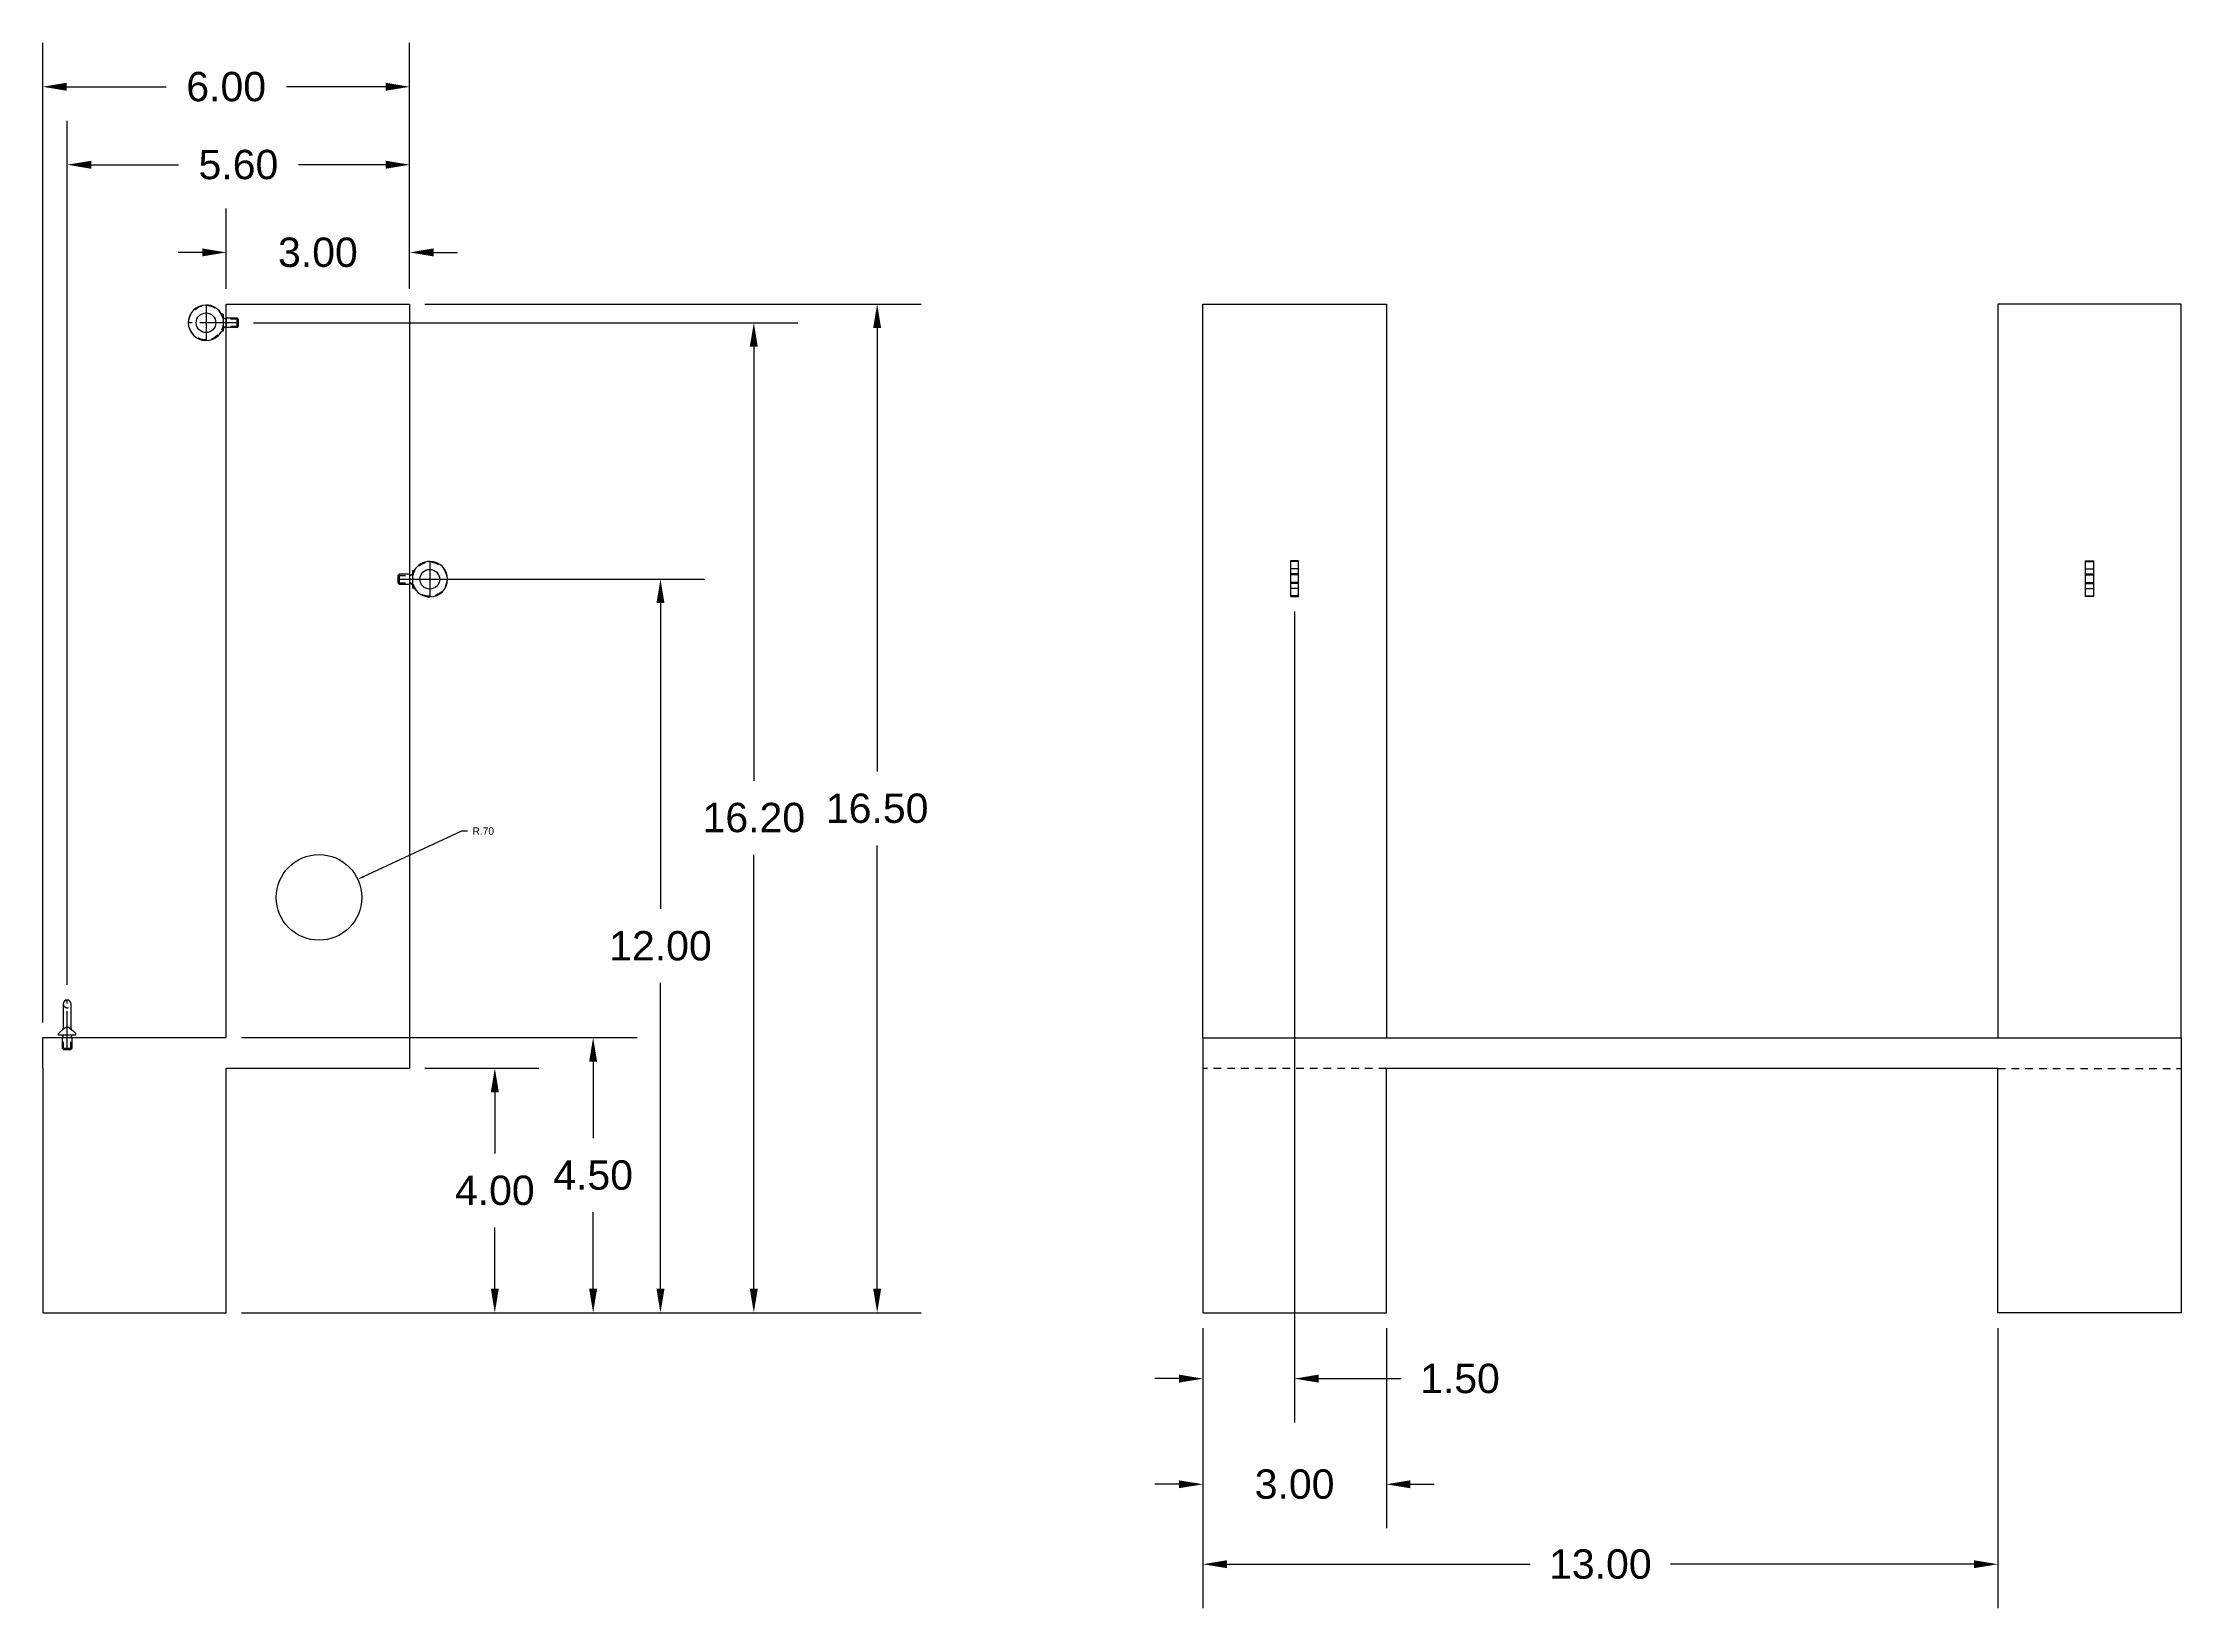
# Model space of a CAD drawing. Header units: inches. Extents: x 11.7 to 46.7, y 4.1 to 50.6.
# Drawn here: x 11.74 to 46.71, y 4.09 to 29.7 of the extents above; entities that cross this region are included whole.
import ezdxf

# ---------------------------------------------------------------- set-up
doc = ezdxf.new("R2010")
doc.units = ezdxf.units.IN
doc.header["$LTSCALE"] = 0.5
doc.header["$MEASUREMENT"] = 0
doc.linetypes.add('CENTER', pattern=[2, 1.25, -0.25, 0.25, -0.25])
doc.linetypes.add('HIDDEN', pattern=[0.375, 0.25, -0.125])
for name, color, linetype in [('Center', 7, 'CENTER'), ('Dimension', 7, 'Continuous'), ('Hidden', 5, 'HIDDEN'), ('Metal', 253, 'Continuous'), ('Visible', 1, 'Continuous')]:
    doc.layers.add(name, color=color, linetype=linetype)
doc.styles.get("Standard").update_dxf_attribs({"font": 'arial.ttf', "height": 0.12})
doc.dimstyles.new('ASME', dxfattribs={"dimtxt": 0.12, "dimasz": 0.098, "dimexe": 0.18, "dimexo": 0.0625, "dimgap": 0.09, "dimtad": 0, "dimtih": 1, "dimtoh": 1, "dimzin": 4, "dimdsep": 46, "dimtxsty": 'Standard', "dimcen": 0, "dimadec": 0, "dimazin": 1, "dimtfac": 1, "dimtofl": 0, "dimtmove": 0, "dimatfit": 3, "dimfxl": 1, "dimtolj": 1, "dimtzin": 0, "dimarcsym": 1})

# ---------------------------------------------------------------- blocks, each defined once
blk = doc.blocks.new('*D5')
at = {"layer": 'Defpoints', "color": 0}
for p in [(16.895, 16.017, -31.167), (16.26, 15.722, -31.167)]:
    blk.add_point(p, dxfattribs=at)
at = {"layer": 'Dimension', "color": 0, "lineweight": -2}
for p, q in [((18.591, 16.807), (16.984, 16.058)), ((18.689, 16.807), (18.591, 16.807))]:
    blk.add_line(p, q, dxfattribs=at)
at = {"layer": 'Dimension', "color": 0}
blk.add_solid([(16.977, 16.073), (16.991, 16.044), (16.895, 16.017)], dxfattribs=at)
at = {"layer": 'Dimension', "color": 0, "insert": (18.946, 16.807), "char_height": 0.12, "attachment_point": 5}
blk.add_mtext('\\A1;R.70', dxfattribs=at)
blk = doc.blocks.new('*D13')
at = {"layer": 'Defpoints', "color": 0, "transparency": 16777216}
for p in [(17.742, 20.928), (21.844, 20.928), (14.742, 8.928)]:
    blk.add_point(p, dxfattribs=at)
at = {"layer": 'Dimension', "color": 0, "lineweight": -2, "transparency": 16777216}
for p, q in [((17.992, 20.928), (22.564, 20.928)), ((21.844, 20.536), (21.844, 15.533)), ((21.844, 9.32), (21.844, 14.323)), ((14.992, 8.928), (22.564, 8.928))]:
    blk.add_line(p, q, dxfattribs=at)
at = {"layer": 'Dimension', "color": 0, "transparency": 16777216}
for points in [[(21.779, 20.536), (21.91, 20.536), (21.844, 20.928)], [(21.779, 9.32), (21.91, 9.32), (21.844, 8.928)]]:
    blk.add_solid(points, dxfattribs=at)
at = {"layer": 'Dimension', "color": 0, "transparency": 16777216, "insert": (21.844, 14.928), "char_height": 0.48, "attachment_point": 5}
blk.add_mtext('\\A1;12.00', dxfattribs=at)
blk = doc.blocks.new('*D14')
at = {"layer": 'Defpoints', "color": 0, "transparency": 16777216}
for p in [(14.936, 25.123), (23.371, 25.123), (14.742, 8.928)]:
    blk.add_point(p, dxfattribs=at)
at = {"layer": 'Dimension', "color": 0, "lineweight": -2, "transparency": 16777216}
for p, q in [((15.186, 25.123), (24.091, 25.123)), ((23.371, 24.731), (23.371, 17.631)), ((23.371, 9.32), (23.371, 16.421)), ((14.992, 8.928), (24.091, 8.928))]:
    blk.add_line(p, q, dxfattribs=at)
at = {"layer": 'Dimension', "color": 0, "transparency": 16777216}
for points in [[(23.305, 24.731), (23.436, 24.731), (23.371, 25.123)], [(23.305, 9.32), (23.436, 9.32), (23.371, 8.928)]]:
    blk.add_solid(points, dxfattribs=at)
at = {"layer": 'Dimension', "color": 0, "transparency": 16777216, "insert": (23.371, 17.026), "char_height": 0.48, "attachment_point": 5}
blk.add_mtext('\\A1;16.20', dxfattribs=at)
blk = doc.blocks.new('*D15')
at = {"layer": 'Defpoints', "color": 0, "transparency": 16777216}
for p in [(17.742, 25.428), (25.388, 25.428), (14.742, 8.928)]:
    blk.add_point(p, dxfattribs=at)
at = {"layer": 'Dimension', "color": 0, "lineweight": -2, "transparency": 16777216}
for p, q in [((17.992, 25.428), (26.108, 25.428)), ((25.388, 25.036), (25.388, 17.783)), ((25.388, 9.32), (25.388, 16.573)), ((14.992, 8.928), (26.108, 8.928))]:
    blk.add_line(p, q, dxfattribs=at)
at = {"layer": 'Dimension', "color": 0, "transparency": 16777216}
for points in [[(25.323, 25.036), (25.453, 25.036), (25.388, 25.428)], [(25.323, 9.32), (25.453, 9.32), (25.388, 8.928)]]:
    blk.add_solid(points, dxfattribs=at)
at = {"layer": 'Dimension', "color": 0, "transparency": 16777216, "insert": (25.388, 17.178), "char_height": 0.48, "attachment_point": 5}
blk.add_mtext('\\A1;16.50', dxfattribs=at)
blk = doc.blocks.new('*D19')
at = {"layer": 'Defpoints', "color": 0, "transparency": 16777216}
for p in [(32.215, 20.647), (30.715, 8.925), (32.215, 7.85)]:
    blk.add_point(p, dxfattribs=at)
at = {"layer": 'Dimension', "color": 0, "lineweight": -2, "transparency": 16777216}
for p, q in [((32.215, 20.397), (32.215, 7.13)), ((30.715, 8.675), (30.715, 7.13)), ((30.323, 7.85), (29.931, 7.85)), ((32.607, 7.85), (33.959, 7.85))]:
    blk.add_line(p, q, dxfattribs=at)
at = {"layer": 'Dimension', "color": 0, "transparency": 16777216}
for points in [[(30.323, 7.916), (30.323, 7.785), (30.715, 7.85)], [(32.607, 7.916), (32.607, 7.785), (32.215, 7.85)]]:
    blk.add_solid(points, dxfattribs=at)
at = {"layer": 'Dimension', "color": 0, "transparency": 16777216, "insert": (34.919, 7.85), "char_height": 0.48, "attachment_point": 5}
blk.add_mtext('\\A1;1.50', dxfattribs=at)
blk = doc.blocks.new('*D20')
at = {"layer": 'Defpoints', "color": 0, "transparency": 16777216}
for p in [(30.715, 8.925), (33.715, 8.925), (33.715, 6.122)]:
    blk.add_point(p, dxfattribs=at)
at = {"layer": 'Dimension', "color": 0, "lineweight": -2, "transparency": 16777216}
for p, q in [((30.715, 8.675), (30.715, 5.402)), ((33.715, 8.675), (33.715, 5.402)), ((30.323, 6.122), (29.931, 6.122)), ((34.107, 6.122), (34.499, 6.122))]:
    blk.add_line(p, q, dxfattribs=at)
at = {"layer": 'Dimension', "color": 0, "transparency": 16777216}
for points in [[(30.323, 6.187), (30.323, 6.057), (30.715, 6.122)], [(34.107, 6.187), (34.107, 6.057), (33.715, 6.122)]]:
    blk.add_solid(points, dxfattribs=at)
at = {"layer": 'Dimension', "color": 0, "transparency": 16777216, "insert": (32.215, 6.122), "char_height": 0.48, "attachment_point": 5}
blk.add_mtext('\\A1;3.00', dxfattribs=at)
blk = doc.blocks.new('*D21')
at = {"layer": 'Defpoints', "color": 0, "transparency": 16777216}
for p in [(30.715, 8.925), (43.715, 8.925), (43.715, 4.814)]:
    blk.add_point(p, dxfattribs=at)
at = {"layer": 'Dimension', "color": 0, "lineweight": -2, "transparency": 16777216}
for p, q in [((30.715, 8.675), (30.715, 4.094)), ((43.715, 8.675), (43.715, 4.094)), ((31.107, 4.814), (36.068, 4.814)), ((43.323, 4.814), (38.361, 4.814))]:
    blk.add_line(p, q, dxfattribs=at)
at = {"layer": 'Dimension', "color": 0, "transparency": 16777216}
for points in [[(31.107, 4.879), (31.107, 4.749), (30.715, 4.814)], [(43.323, 4.879), (43.323, 4.749), (43.715, 4.814)]]:
    blk.add_solid(points, dxfattribs=at)
at = {"layer": 'Dimension', "color": 0, "transparency": 16777216, "insert": (37.215, 4.814), "char_height": 0.48, "attachment_point": 5}
blk.add_mtext('\\A1;13.00', dxfattribs=at)
blk = doc.blocks.new('*D22')
at = {"layer": 'Defpoints', "color": 0, "transparency": 16777216}
for p in [(17.742, 12.928), (19.135, 12.928), (14.742, 8.928)]:
    blk.add_point(p, dxfattribs=at)
at = {"layer": 'Dimension', "color": 0, "lineweight": -2, "transparency": 16777216}
for p, q in [((17.992, 12.928), (19.855, 12.928)), ((19.135, 12.536), (19.135, 11.533)), ((19.135, 9.32), (19.135, 10.323)), ((14.992, 8.928), (19.855, 8.928))]:
    blk.add_line(p, q, dxfattribs=at)
at = {"layer": 'Dimension', "color": 0, "transparency": 16777216}
for points in [[(19.07, 12.536), (19.2, 12.536), (19.135, 12.928)], [(19.07, 9.32), (19.2, 9.32), (19.135, 8.928)]]:
    blk.add_solid(points, dxfattribs=at)
at = {"layer": 'Dimension', "color": 0, "transparency": 16777216, "insert": (19.135, 10.928), "char_height": 0.48, "attachment_point": 5}
blk.add_mtext('\\A1;4.00', dxfattribs=at)
blk = doc.blocks.new('*D23')
at = {"layer": 'Defpoints', "color": 0, "transparency": 16777216}
for p in [(14.742, 13.428), (20.743, 13.428), (14.742, 8.928)]:
    blk.add_point(p, dxfattribs=at)
at = {"layer": 'Dimension', "color": 0, "lineweight": -2, "transparency": 16777216}
for p, q in [((14.992, 13.428), (21.463, 13.428)), ((20.743, 13.036), (20.743, 11.783)), ((20.743, 9.32), (20.743, 10.573)), ((14.992, 8.928), (21.463, 8.928))]:
    blk.add_line(p, q, dxfattribs=at)
at = {"layer": 'Dimension', "color": 0, "transparency": 16777216}
for points in [[(20.678, 13.036), (20.808, 13.036), (20.743, 13.428)], [(20.678, 9.32), (20.808, 9.32), (20.743, 8.928)]]:
    blk.add_solid(points, dxfattribs=at)
at = {"layer": 'Dimension', "color": 0, "transparency": 16777216, "insert": (20.743, 11.178), "char_height": 0.48, "attachment_point": 5}
blk.add_mtext('\\A1;4.50', dxfattribs=at)
blk = doc.blocks.new('*D25')
at = {"layer": 'Defpoints', "color": 0, "transparency": 16777216}
for p in [(14.742, 26.273), (14.742, 25.428), (17.742, 25.428)]:
    blk.add_point(p, dxfattribs=at)
at = {"layer": 'Dimension', "color": 0, "lineweight": -2, "transparency": 16777216}
for p, q in [((14.742, 25.678), (14.742, 26.993)), ((17.742, 25.678), (17.742, 26.993)), ((14.35, 26.273), (13.958, 26.273)), ((18.134, 26.273), (18.526, 26.273))]:
    blk.add_line(p, q, dxfattribs=at)
at = {"layer": 'Dimension', "color": 0, "transparency": 16777216}
for points in [[(14.35, 26.339), (14.35, 26.208), (14.742, 26.273)], [(18.134, 26.339), (18.134, 26.208), (17.742, 26.273)]]:
    blk.add_solid(points, dxfattribs=at)
at = {"layer": 'Dimension', "color": 0, "transparency": 16777216, "insert": (16.242, 26.273), "char_height": 0.48, "attachment_point": 5}
blk.add_mtext('\\A1;3.00', dxfattribs=at)
blk = doc.blocks.new('*D26')
at = {"layer": 'Defpoints', "color": 0, "transparency": 16777216}
for p in [(12.142, 27.708), (17.742, 25.428), (12.142, 14.044)]:
    blk.add_point(p, dxfattribs=at)
at = {"layer": 'Dimension', "color": 0, "lineweight": -2, "transparency": 16777216}
for p, q in [((12.142, 14.294), (12.142, 28.428)), ((17.742, 25.678), (17.742, 28.428)), ((12.534, 27.708), (13.96, 27.708)), ((17.35, 27.708), (15.925, 27.708))]:
    blk.add_line(p, q, dxfattribs=at)
at = {"layer": 'Dimension', "color": 0, "transparency": 16777216}
for points in [[(12.534, 27.773), (12.534, 27.642), (12.142, 27.708)], [(17.35, 27.773), (17.35, 27.642), (17.742, 27.708)]]:
    blk.add_solid(points, dxfattribs=at)
at = {"layer": 'Dimension', "color": 0, "transparency": 16777216, "insert": (14.942, 27.708), "char_height": 0.48, "attachment_point": 5}
blk.add_mtext('\\A1;5.60', dxfattribs=at)
blk = doc.blocks.new('*D27')
at = {"layer": 'Defpoints', "color": 0, "transparency": 16777216}
for p in [(11.742, 28.983), (17.742, 25.428), (11.742, 13.428)]:
    blk.add_point(p, dxfattribs=at)
at = {"layer": 'Dimension', "color": 0, "lineweight": -2, "transparency": 16777216}
for p, q in [((11.742, 13.678), (11.742, 29.703)), ((17.742, 25.678), (17.742, 29.703)), ((12.134, 28.983), (13.759, 28.983)), ((17.35, 28.983), (15.726, 28.983))]:
    blk.add_line(p, q, dxfattribs=at)
at = {"layer": 'Dimension', "color": 0, "transparency": 16777216}
for points in [[(12.134, 29.048), (12.134, 28.918), (11.742, 28.983)], [(17.35, 29.048), (17.35, 28.918), (17.742, 28.983)]]:
    blk.add_solid(points, dxfattribs=at)
at = {"layer": 'Dimension', "color": 0, "transparency": 16777216, "insert": (14.742, 28.983), "char_height": 0.48, "attachment_point": 5}
blk.add_mtext('\\A1;6.00', dxfattribs=at)

msp = doc.modelspace()

# ---------------------------------------------------------------- linework, layer by layer
msp.add_line((12.282, 13.476), (12.282, 13.489))
at = {"layer": 'Center'}
for p, q in [((14.412, 25.413), (14.412, 24.834)), ((14.936, 25.123), (14.123, 25.123)), ((18.072, 21.218), (18.072, 20.638)), ((17.549, 20.928), (18.362, 20.928)), ((12.142, 13.236), (12.142, 14.044))]:
    msp.add_line(p, q, dxfattribs=at)
at = {"layer": 'Hidden'}
for p, q in [((14.936, 25.184), (14.742, 25.184)), ((14.936, 25.063), (14.742, 25.063)), ((17.549, 20.988), (17.742, 20.988)), ((32.28, 21.218), (32.15, 21.218)), ((32.28, 21.098), (32.15, 21.098)), ((32.28, 21.017), (32.15, 21.017)), ((32.28, 20.997), (32.15, 20.997)), ((45.15, 21.218), (45.28, 21.218)), ((45.15, 21.098), (45.28, 21.098)), ((45.15, 21.017), (45.28, 21.017)), ((45.15, 20.997), (45.28, 20.997)), ((17.549, 20.868), (17.742, 20.868)), ((32.28, 20.876), (32.15, 20.876)), ((32.28, 20.856), (32.15, 20.856)), ((32.28, 20.776), (32.15, 20.776)), ((32.28, 20.655), (32.15, 20.655)), ((45.15, 20.876), (45.28, 20.876)), ((45.15, 20.856), (45.28, 20.856)), ((45.15, 20.776), (45.28, 20.776)), ((45.15, 20.655), (45.28, 20.655)), ((12.082, 13.236), (12.082, 13.428)), ((12.202, 13.236), (12.202, 13.428)), ((33.715, 12.925), (30.715, 12.925)), ((43.715, 12.925), (46.715, 12.925))]:
    msp.add_line(p, q, dxfattribs=at)
for centre in [(14.412, 25.123), (18.072, 20.928)]:
    msp.add_circle(centre, 0.281, dxfattribs=at)
msp.add_arc((12.142, 13.98), 0.064, 180, 0, dxfattribs=at)
at = {"layer": 'Metal'}
msp.add_circle((16.26, 15.722, -31.567), 0.7, dxfattribs=at)
at = {"layer": 'Visible'}
for p, q in [((14.694, 25.264), (14.666, 25.264)), ((14.694, 25.264), (14.694, 24.983)), ((14.694, 25.214), (14.715, 25.194)), ((14.742, 13.428), (14.742, 25.428)), ((14.742, 25.428), (17.742, 25.428)), ((14.742, 25.204), (14.742, 25.043)), ((14.742, 25.204), (14.915, 25.204)), ((14.915, 25.204), (14.915, 25.043)), ((14.936, 25.184), (14.915, 25.204)), ((14.936, 25.184), (14.936, 25.063)), ((17.742, 25.428), (17.742, 13.428)), ((30.715, 13.425), (30.715, 25.425)), ((30.715, 25.425), (33.715, 25.425)), ((33.715, 25.425), (33.715, 13.425)), ((46.715, 25.425), (43.715, 25.425)), ((43.715, 25.425), (43.715, 13.425)), ((46.715, 13.425), (46.715, 25.425)), ((14.694, 24.983), (14.666, 24.983)), ((14.694, 25.033), (14.715, 25.053)), ((14.915, 25.043), (14.742, 25.043)), ((14.915, 25.043), (14.936, 25.063)), ((17.549, 20.988), (17.569, 21.009)), ((17.549, 20.988), (17.549, 20.868)), ((17.743, 21.009), (17.569, 21.009)), ((17.569, 21.009), (17.569, 20.848)), ((17.742, 21.009), (17.742, 20.848)), ((17.791, 21.018), (17.77, 20.998)), ((17.791, 21.069), (17.791, 20.787)), ((17.791, 21.069), (17.819, 21.069)), ((32.28, 21.226), (32.15, 21.226)), ((32.15, 21.226), (32.15, 20.647)), ((32.28, 20.647), (32.28, 21.226)), ((45.15, 20.647), (45.15, 21.226)), ((45.15, 21.226), (45.28, 21.226)), ((45.28, 21.226), (45.28, 20.647)), ((17.569, 20.848), (17.549, 20.868)), ((17.569, 20.848), (17.743, 20.848)), ((17.791, 20.838), (17.77, 20.858)), ((17.791, 20.787), (17.819, 20.787)), ((32.15, 20.647), (32.28, 20.647)), ((45.28, 20.647), (45.15, 20.647)), ((12.078, 13.98), (12.078, 13.579)), ((12.206, 13.579), (12.206, 13.98)), ((11.742, 12.928), (11.742, 13.428)), ((11.742, 13.428), (14.742, 13.428)), ((11.742, 12.928), (11.742, 13.428)), ((12.002, 13.476), (12.002, 13.489)), ((12.002, 13.476), (12.282, 13.476)), ((12.066, 13.554), (12.015, 13.514)), ((12.053, 13.476), (12.073, 13.455)), ((12.062, 13.428), (12.222, 13.428)), ((12.062, 13.428), (12.062, 13.256)), ((12.103, 13.583), (12.066, 13.554)), ((12.182, 13.583), (12.219, 13.554)), ((12.232, 13.476), (12.212, 13.455)), ((12.219, 13.554), (12.27, 13.514)), ((12.222, 13.256), (12.222, 13.428)), ((17.742, 13.428), (17.742, 12.928)), ((30.715, 13.425), (46.715, 13.425)), ((30.715, 13.425), (30.715, 12.925)), ((46.715, 13.425), (46.715, 12.925)), ((12.062, 13.256), (12.222, 13.256)), ((12.082, 13.236), (12.062, 13.256)), ((12.082, 13.236), (12.202, 13.236)), ((12.222, 13.256), (12.202, 13.236)), ((11.742, 12.928), (11.742, 8.928)), ((14.742, 8.928), (14.742, 12.928)), ((14.742, 12.928), (17.742, 12.928)), ((30.715, 12.925), (30.715, 8.925)), ((43.715, 12.925), (33.715, 12.925)), ((33.715, 8.925), (33.715, 12.925)), ((43.715, 8.925), (43.715, 12.925)), ((46.715, 12.925), (46.715, 8.925)), ((11.742, 8.928), (14.742, 8.928)), ((30.715, 8.925), (33.715, 8.925)), ((46.715, 8.925), (43.715, 8.925))]:
    msp.add_line(p, q, dxfattribs=at)
for centre in [(14.412, 25.123), (18.072, 20.928)]:
    msp.add_circle(centre, 0.161, dxfattribs=at)
for centre, radius, start, end in [((14.412, 25.123), 0.29, 90, 180), ((14.412, 25.123), 0.29, 29.0853, 90), ((14.726, 25.206), 0.0161, 226.9466, 270), ((14.726, 25.206), 0.0161, 270, 354.2608), ((14.412, 25.123), 0.29, 180, 270), ((14.412, 25.123), 0.29, 270, 330.9147), ((14.726, 25.041), 0.0161, 90, 133.0534), ((14.726, 25.041), 0.0161, 5.7392, 90), ((17.759, 21.01), 0.0161, 185.7392, 270), ((17.759, 21.01), 0.0161, 270, 313.0534), ((18.072, 20.928), 0.29, 90, 150.9147), ((18.072, 20.928), 0.29, 0, 90), ((17.759, 20.846), 0.0161, 90, 174.2608), ((17.759, 20.846), 0.0161, 46.9466, 90), ((18.072, 20.928), 0.29, 209.0853, 270), ((18.072, 20.928), 0.29, 270, 0), ((12.142, 13.98), 0.064, 0, 180), ((12.034, 13.489), 0.032, 127.8298, 180), ((12.061, 13.444), 0.016, 275.7392, 43.0534), ((12.046, 13.579), 0.032, 307.8298, 0), ((12.142, 13.532), 0.064, 52.1702, 127.8298), ((12.238, 13.579), 0.032, 180, 232.1702), ((12.224, 13.444), 0.016, 136.9466, 264.2608), ((12.25, 13.489), 0.032, 0, 52.1702)]:
    msp.add_arc(centre, radius, start, end, dxfattribs=at)

# ---------------------------------------------------------------- dimensions: what is measured, and where the dimension line sits
at = {"layer": 'Dimension'}
for base, p1, p2, picture, middle in [((11.742, 28.983), (17.742, 25.428), (11.742, 13.428), '*D27', (14.742, 28.983)), ((12.142, 27.708), (17.742, 25.428), (12.142, 14.044), '*D26', (14.942, 27.708)), ((14.742, 26.273), (17.742, 25.428), (14.742, 25.428), '*D25', (16.242, 26.273)), ((33.715, 6.122), (30.715, 8.925), (33.715, 8.925), '*D20', (32.215, 6.122)), ((43.715, 4.814), (30.715, 8.925), (43.715, 8.925), '*D21', (37.215, 4.814))]:
    dim = msp.add_linear_dim(base=base, p1=p1, p2=p2, dimstyle='ASME', dxfattribs=at)
    dim.commit()
    dim.dimension.update_dxf_attribs({"geometry": picture, "text_midpoint": middle})
for base, p1, p2, picture, middle in [((25.388, 25.428), (14.742, 8.928), (17.742, 25.428), '*D15', (25.388, 17.178)), ((23.3707, 25.1234), (14.7424, 8.928), (14.9356, 25.1234), '*D14', (23.3707, 17.0257)), ((21.844, 20.928), (14.742, 8.928), (17.742, 20.928), '*D13', (21.844, 14.928)), ((20.743, 13.428), (14.742, 8.928), (14.742, 13.428), '*D23', (20.743, 11.178)), ((19.135, 12.928), (14.742, 8.928), (17.742, 12.928), '*D22', (19.135, 10.928))]:
    dim = msp.add_linear_dim(base=base, p1=p1, p2=p2, angle=90, dimstyle='ASME', dxfattribs=at)
    dim.commit()
    dim.dimension.update_dxf_attribs({"geometry": picture, "text_midpoint": middle})
dim = msp.add_linear_dim(base=(32.215, 7.85), p1=(30.715, 8.925), p2=(32.215, 20.647), dimstyle='ASME', dxfattribs=at)
dim.commit()
dim.dimension.update_dxf_attribs({"geometry": '*D19', "text_midpoint": (34.919, 7.85), "dimtype": 160})
dim = msp.add_radius_dim(center=(16.26, 15.722, -31.167), mpoint=(16.895, 16.017, -31.167), dimstyle='ASME', dxfattribs=at)
dim.commit()
dim.dimension.update_dxf_attribs({"geometry": '*D5', "text_midpoint": (18.946, 16.807), "dimtype": 164})

doc.saveas('drawing.dxf')
